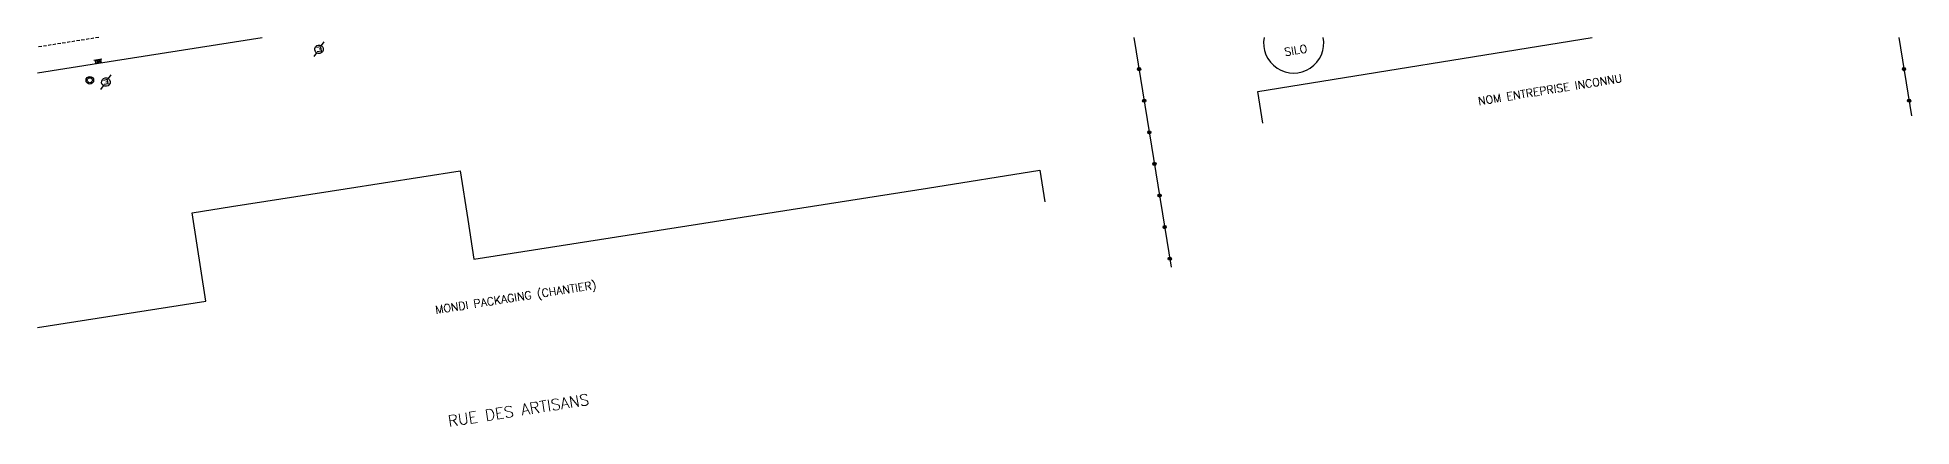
# Model space of a CAD drawing. Header units: millimetres. Extents: x 114000 to 115000, y 149000 to 150000.
# Drawn here: x 114000 to 114292.8, y 149939.2 to 150000 of the extents above; entities that cross this region are included whole.
import ezdxf
from ezdxf.enums import TextEntityAlignment as Align

# ---------------------------------------------------------------- set-up
doc = ezdxf.new("R2010")
doc.units = ezdxf.units.MM
doc.linetypes.add('DASHED', pattern=[0.75, 0.5, -0.25])
doc.layers.get('0').update_dxf_attribs({"linetype": 'CONTINUOUS'})
for name, color, linetype in [('W0001', 6, 'DASHED'), ('W0008', 7, 'CONTINUOUS'), ('W0100', 7, 'CONTINUOUS'), ('W0322', 7, 'CONTINUOUS'), ('W0402', 7, 'CONTINUOUS'), ('W0420', 7, 'CONTINUOUS'), ('W0471', 7, 'CONTINUOUS'), ('W0984', 7, 'CONTINUOUS'), ('W0989', 7, 'CONTINUOUS')]:
    doc.layers.add(name, color=color, linetype=linetype)
doc.styles.get("Standard").update_dxf_attribs({"font": 'romans.shx', "width": 0.85})

# ---------------------------------------------------------------- blocks, each defined once
blk = doc.blocks.new('T471')
for p, q in [((-0.333334, 0.333334), (-0.333334, -0.333334)), ((-0.333334, 0.333334), (0.333334, 0.333334)), ((-0.333334, 0), (0, 0)), ((0.500001, 0.500001), (1.000002, 1.000002)), ((-0.500001, -0.500001), (-1.000002, -1.000002)), ((-0.333334, -0.333334), (0.333334, -0.333334))]:
    blk.add_line(p, q)
blk.add_ellipse((0, 0), major_axis=(0.471405, 0.471405), ratio=1, start_param=5.4977871438, end_param=11.780972451)
blk = doc.blocks.new('t322o')
at = {"color": 0, "linetype": 'Continuous'}
for radius in [0.25, 0.15]:
    blk.add_circle((0, 0), radius, dxfattribs=at)

msp = doc.modelspace()

# ---------------------------------------------------------------- linework, layer by layer
at = {"layer": 'W0001', "flags": 128}
msp.add_lwpolyline([(114009.56, 150000), (114000, 149998.5)], dxfattribs=at)
at = {"layer": 'W0001'}
msp.add_lwpolyline([(114009.41, 150000), (114009.41, 150000)], dxfattribs=at)
at = {"layer": 'W0008'}
for points in [[(114000, 149994.5), (114009.51, 149996), (114035.09, 150000)], [(114035.09, 150000), (114035.11, 150000)], [(114035.11, 150000), (114035.12, 150000)]]:
    msp.add_lwpolyline(points, dxfattribs=at)
at = {"layer": 'W0100', "flags": 128}
for points in [[(114191.44, 149986.61), (114190.64, 149991.54), (114242.89, 150000)], [(114000, 149954.72), (114026.32, 149958.83), (114024.16, 149972.64), (114030.3, 149973.58), (114048.07, 149976.36), (114066.03, 149979.17), (114067.22, 149971.58), (114068.19, 149965.37), (114139.03, 149976.47), (114156.6, 149979.26), (114157.38, 149974.32)]]:
    msp.add_lwpolyline(points, dxfattribs=at)
msp.add_lwpolyline([(114191.63, 150000, 1.198101), (114200.89, 150000)], format="xyb", dxfattribs=at)
at = {"layer": 'W0322', "flags": 128}
for points in [[(114171.31, 150000), (114177.12, 149964.14)], [(114290.8, 150000), (114292.79, 149987.79)]]:
    msp.add_lwpolyline(points, dxfattribs=at)
at = {"layer": 'W0402'}
for points in [[(114010.06, 149996.59), (114008.8, 149996.39), (114008.8, 149996.39)], [(114009.01, 149996.42), (114009.09, 149995.92)], [(114009.22, 149996.45), (114009.3, 149995.97)], [(114009.43, 149996.48), (114009.51, 149996)], [(114009.64, 149996.52), (114009.72, 149996.03)], [(114009.85, 149996.56), (114009.93, 149996.06)]]:
    msp.add_lwpolyline(points, dxfattribs=at)
at = {"layer": 'W0420'}
for radius in [0.597, 0.393]:
    msp.add_circle((114008.18, 149993.33), radius, dxfattribs=at)

# ---------------------------------------------------------------- block references
at = {"layer": 'W0322'}
for p, rotation in [((114172.11, 149995.06), 279.1956371451071), ((114291.61, 149995.06), 279.2471975717679), ((114172.91, 149990.13), 279.1956371451071), ((114292.41, 149990.13), 279.2471975717679), ((114173.71, 149985.19), 279.1956371451071), ((114174.51, 149980.26), 279.1956371451071), ((114175.31, 149975.32), 279.1956371451071), ((114176.11, 149970.39), 279.1956371451071), ((114176.9, 149965.45), 279.1956371451071)]:
    msp.add_blockref('t322o', p, dxfattribs=dict(at, rotation=rotation))
at = {"layer": 'W0471', "rotation": 189.708328634919}
for p in [(114043.99, 149998.16), (114010.68, 149993.03)]:
    msp.add_blockref('T471', p, dxfattribs=at)

# ---------------------------------------------------------------- texts
at = {"layer": 'W0984'}
for s, rotation, p in [('SILO', 9.1956, (114196.59, 149998.01)), ('NOM ENTREPRISE INCONNU', 9.1956, (114236.32, 149991.85)), ('MONDI PACKAGING (CHANTIER)', 8.9157, (114074.74, 149959.33))]:
    msp.add_text(s, height=1.25, rotation=rotation, dxfattribs=at).set_placement(p, align=Align.MIDDLE)
at = {"layer": 'W0989'}
msp.add_text('RUE DES ARTISANS', height=1.75, rotation=8.9033, dxfattribs=at).set_placement((114075.15, 149941.78), align=Align.MIDDLE)

doc.saveas('drawing.dxf')
